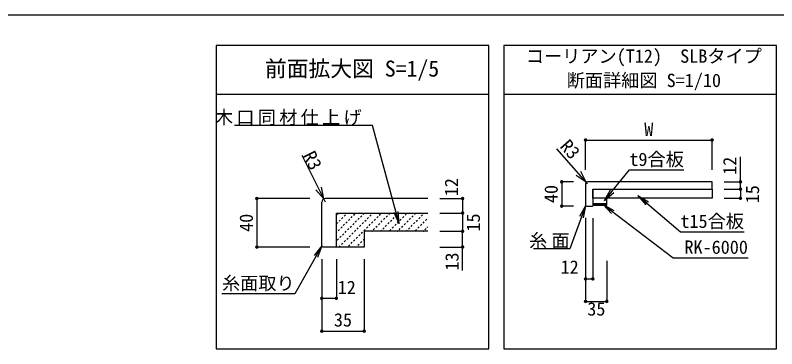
# Model space of a CAD drawing. Units: millimetres on the paper, scale 1:20, with parts at other scales. Extents: x -205 to 195, y -144 to 138.
# Drawn here: x -38.1 to 87.5, y 83.5 to 138.5 of the extents above; entities that cross this region are included whole.
import ezdxf
from ezdxf.enums import TextEntityAlignment as Align

# ---------------------------------------------------------------- set-up
doc = ezdxf.new("R2010")
doc.units = ezdxf.units.MM
for name, color, linetype in [('0-4_4', 5, 'Continuous'), ('0-5_5', 2, 'Continuous'), ('0-7_7', 5, 'Continuous'), ('0-8_8', 6, 'Continuous'), ('0-A_10', 6, 'Continuous')]:
    doc.layers.add(name, color=color, linetype=linetype)
doc.styles.add('ＭＳ ゴシック', font='')
doc.styles.get('ＭＳ ゴシック').set_extended_font_data('MS Gothic')

msp = doc.modelspace()

# ---------------------------------------------------------------- hatches: boundary and pattern name
at = {"layer": '0-5_5'}
for points in [[(2.032, 108.273, 1), (1.432, 108.273, 1)], [(35.991, 108.273, 1), (35.391, 108.273, 1)], [(35.991, 105.873, 1), (35.391, 105.873, 1)], [(35.991, 105.873, 1), (35.391, 105.873, 1)], [(35.991, 102.873, 1), (35.391, 102.873, 1)], [(35.991, 102.873, 1), (35.391, 102.873, 1)], [(2.032, 100.273, 1), (1.432, 100.273, 1)], [(35.991, 100.273, 1), (35.391, 100.273, 1)], [(12.751, 91.819, 1), (12.151, 91.819, 1)], [(15.151, 91.819, 1), (14.551, 91.819, 1)], [(12.751, 86.409, 1), (12.151, 86.409, 1)], [(19.751, 86.409, 1), (19.151, 86.409, 1)]]:
    msp.add_hatch(color=52, dxfattribs=at).paths.add_polyline_path(points)
at = {"layer": '0-8_8'}
for points in [[(56.286, 117.925, 1), (55.686, 117.925, 1)], [(77.174, 117.925, 1), (76.574, 117.925, 1)], [(52.355, 111.023, 1), (51.755, 111.023, 1)], [(81.849, 111.023, 1), (81.249, 111.023, 1)], [(81.849, 109.823, 1), (81.249, 109.823, 1)], [(81.849, 109.823, 1), (81.249, 109.823, 1)], [(81.849, 108.323, 1), (81.249, 108.323, 1)], [(52.355, 107.023, 1), (51.755, 107.023, 1)], [(56.286, 95.019, 1), (55.686, 95.019, 1)], [(57.486, 95.019, 1), (56.886, 95.019, 1)], [(56.286, 91.312, 1), (55.686, 91.312, 1)], [(59.786, 91.312, 1), (59.186, 91.312, 1)]]:
    msp.add_hatch(color=212, dxfattribs=at).paths.add_polyline_path(points)

# ---------------------------------------------------------------- linework, layer by layer
at = {"layer": '0-4_4'}
msp.add_lwpolyline([(-5, 133.5), (-5, 83.5), (40, 83.5), (40, 133.5)], close=True, dxfattribs=at)
at = {"layer": '0-5_5'}
for p, q in [((-5, 125.5), (40, 125.5)), ((12.784, 108.21), (9.219, 115.385)), ((12.784, 108.21), (12.388, 110.17)), ((10.451, 108.273), (1.732, 108.273)), ((1.732, 108.273), (1.732, 100.273)), ((29.958, 108.273), (13.051, 108.273)), ((31.958, 108.273), (35.691, 108.273)), ((35.691, 108.273), (35.691, 105.873)), ((12.451, 100.473), (12.451, 107.673)), ((14.851, 100.273), (14.851, 105.873)), ((14.851, 105.873), (29.958, 105.873)), ((15.015, 105.649), (15.228, 105.861)), ((16.571, 105.791), (16.653, 105.873)), ((17.702, 105.508), (17.915, 105.72)), ((19.258, 105.649), (19.47, 105.861)), ((20.814, 105.791), (20.896, 105.873)), ((21.945, 105.508), (22.157, 105.72)), ((23.501, 105.649), (23.713, 105.861)), ((25.245, 104.111), (24.395, 105.952)), ((25.245, 104.111), (24.716, 106.04)), ((25.245, 104.111), (25.038, 106.128)), ((25.056, 105.791), (25.139, 105.873)), ((26.188, 105.508), (26.4, 105.72)), ((27.743, 105.649), (27.955, 105.861)), ((29.299, 105.791), (29.381, 105.873)), ((31.958, 105.873), (35.691, 105.873)), ((31.958, 105.873), (35.691, 105.873)), ((35.691, 105.873), (35.691, 102.873)), ((15.298, 104.518), (15.51, 104.73)), ((15.723, 104.942), (15.935, 105.154)), ((16.147, 105.366), (16.359, 105.578)), ((16.43, 104.235), (16.642, 104.447)), ((16.854, 104.659), (17.066, 104.871)), ((17.278, 105.083), (17.49, 105.296)), ((17.985, 104.376), (18.197, 104.588)), ((18.41, 104.801), (18.622, 105.013)), ((18.834, 105.225), (19.046, 105.437)), ((19.541, 104.518), (19.753, 104.73)), ((19.965, 104.942), (20.177, 105.154)), ((20.389, 105.366), (20.602, 105.578)), ((20.672, 104.235), (20.884, 104.447)), ((21.097, 104.659), (21.309, 104.871)), ((21.521, 105.083), (21.733, 105.296)), ((22.228, 104.376), (22.44, 104.588)), ((22.652, 104.801), (22.864, 105.013)), ((23.076, 105.225), (23.289, 105.437)), ((23.784, 104.518), (23.996, 104.73)), ((24.208, 104.942), (24.42, 105.154)), ((24.632, 105.366), (24.844, 105.578)), ((24.915, 104.235), (25.127, 104.447)), ((25.339, 104.659), (25.551, 104.871)), ((25.763, 105.083), (25.976, 105.296)), ((26.471, 104.376), (26.683, 104.588)), ((26.895, 104.801), (27.107, 105.013)), ((27.319, 105.225), (27.531, 105.437)), ((28.026, 104.518), (28.238, 104.73)), ((28.45, 104.942), (28.663, 105.154)), ((28.875, 105.366), (29.087, 105.578)), ((29.158, 104.235), (29.37, 104.447)), ((29.582, 104.659), (29.794, 104.871)), ((14.874, 104.093), (15.086, 104.306)), ((15.157, 102.962), (15.369, 103.174)), ((15.581, 103.386), (15.793, 103.599)), ((16.005, 103.811), (16.218, 104.023)), ((16.713, 103.104), (16.925, 103.316)), ((17.137, 103.528), (17.349, 103.74)), ((17.561, 103.952), (17.773, 104.164)), ((18.268, 103.245), (18.48, 103.457)), ((18.692, 103.669), (18.905, 103.881)), ((19.117, 104.093), (19.329, 104.306)), ((19.4, 102.962), (19.612, 103.174)), ((19.824, 103.386), (20.036, 103.599)), ((20.248, 103.811), (20.46, 104.023)), ((20.955, 103.104), (21.167, 103.316)), ((21.379, 103.528), (21.592, 103.74)), ((21.804, 103.952), (22.016, 104.164)), ((22.511, 103.245), (22.723, 103.457)), ((22.935, 103.669), (23.147, 103.881)), ((23.359, 104.093), (23.571, 104.306)), ((23.642, 102.962), (23.854, 103.174)), ((24.066, 103.386), (24.279, 103.599)), ((24.491, 103.811), (24.703, 104.023)), ((25.198, 103.104), (25.41, 103.316)), ((25.622, 103.528), (25.834, 103.74)), ((26.046, 103.952), (26.258, 104.164)), ((26.753, 103.245), (26.966, 103.457)), ((27.178, 103.669), (27.39, 103.881)), ((27.602, 104.093), (27.814, 104.306)), ((27.885, 102.962), (28.097, 103.174)), ((28.309, 103.386), (28.521, 103.599)), ((28.733, 103.811), (28.945, 104.023)), ((29.44, 103.104), (29.653, 103.316)), ((29.865, 103.528), (29.958, 103.621)), ((14.851, 102.657), (14.945, 102.75)), ((15.44, 101.831), (15.652, 102.043)), ((15.864, 102.255), (16.076, 102.467)), ((16.288, 102.679), (16.5, 102.891)), ((16.995, 101.972), (17.207, 102.184)), ((17.42, 102.396), (17.632, 102.609)), ((17.844, 102.821), (18.056, 103.033)), ((18.127, 101.689), (18.339, 101.901)), ((18.551, 102.114), (18.763, 102.326)), ((18.975, 102.538), (19.187, 102.75)), ((29.958, 102.873), (19.451, 102.873)), ((20.724, 102.873), (20.743, 102.891)), ((22.139, 102.873), (22.299, 103.033)), ((24.967, 102.873), (24.986, 102.891)), ((26.381, 102.873), (26.541, 103.033)), ((29.21, 102.873), (29.228, 102.891)), ((31.958, 102.873), (35.691, 102.873)), ((31.958, 102.873), (35.691, 102.873)), ((35.691, 96.384), (35.691, 102.873)), ((15.015, 101.406), (15.228, 101.619)), ((15.723, 100.699), (15.935, 100.912)), ((16.147, 101.124), (16.359, 101.336)), ((16.571, 101.548), (16.783, 101.76)), ((16.854, 100.417), (17.066, 100.629)), ((17.278, 100.841), (17.49, 101.053)), ((17.702, 101.265), (17.915, 101.477)), ((18.41, 100.558), (18.622, 100.77)), ((18.834, 100.982), (19.046, 101.194)), ((19.258, 101.406), (19.451, 101.6)), ((10.451, 100.273), (1.732, 100.273)), ((12.451, 100.473), (11.178, 98.895)), ((12.451, 100.473), (11.468, 98.731)), ((12.451, 100.473), (11.759, 98.567)), ((12.451, 100.473), (12.651, 100.273)), ((15.298, 100.275), (15.51, 100.487)), ((18.124, 100.273), (18.197, 100.346)), ((31.958, 100.273), (35.691, 100.273)), ((12.451, 98.273), (12.451, 91.819)), ((12.451, 98.273), (12.451, 86.409)), ((14.851, 98.273), (14.851, 91.819)), ((19.451, 98.273), (19.451, 86.409)), ((12.451, 91.819), (14.851, 91.819)), ((12.451, 86.409), (19.451, 86.409))]:
    msp.add_line(p, q, dxfattribs=at)
for points in [[(25.245, 104.111), (20.802, 120.328), (-1.931, 120.328)], [(13.051, 107.673), (12.784, 108.21), (11.461, 109.71)], [(19.451, 102.873), (19.451, 100.273), (12.651, 100.273)], [(12.451, 100.473), (7.975, 92.543), (-4.025, 92.543)]]:
    msp.add_lwpolyline(points, dxfattribs=at)
msp.add_arc((13.051, 107.673), 0.6, 90, 180, dxfattribs=at)
at = {"layer": '0-7_7'}
for p, q in [((76.874, 111.023), (56.286, 111.023)), ((76.874, 109.823), (76.874, 111.023)), ((57.186, 109.823), (76.874, 109.823)), ((57.186, 109.823), (57.186, 107.073)), ((57.186, 108.323), (57.186, 107.423)), ((56.036, 107.023), (57.136, 107.023)), ((57.136, 107.023), (57.186, 107.073)), ((57.186, 107.423), (57.186, 107.173))]:
    msp.add_line(p, q, dxfattribs=at)
msp.add_lwpolyline([(87.5, 83.5), (87.5, 133.5), (42.5, 133.5), (42.5, 83.5)], close=True, dxfattribs=at)
msp.add_lwpolyline([(55.986, 110.723), (55.986, 107.073), (56.036, 107.023)], dxfattribs=at)
msp.add_arc((56.286, 110.723), 0.3, 90, 180, dxfattribs=at)
at = {"layer": '0-8_8'}
for p, q in [((42.5, 125.5), (87.5, 125.5)), ((55.986, 113.023), (55.986, 117.925)), ((55.986, 117.925), (76.874, 117.925)), ((76.874, 113.023), (76.874, 117.925)), ((56.088, 110.948), (51.238, 116.448)), ((81.549, 109.823), (81.549, 115.174)), ((56.088, 110.948), (55.198, 112.74)), ((53.986, 111.023), (52.055, 111.023)), ((52.055, 111.023), (52.055, 107.023)), ((78.874, 111.023), (81.549, 111.023)), ((59.115, 107.956), (60.121, 109.716)), ((59.115, 107.956), (60.38, 109.505)), ((78.874, 109.823), (81.549, 109.823)), ((78.874, 109.823), (81.549, 109.823)), ((81.549, 109.823), (81.549, 108.323)), ((59.115, 107.956), (60.638, 109.294)), ((64.619, 108.784), (65.922, 107.231)), ((64.619, 108.784), (66.355, 107.737)), ((64.619, 108.784), (66.139, 107.484)), ((78.875, 108.323), (81.549, 108.323)), ((53.986, 107.023), (52.055, 107.023)), ((55.986, 107.073), (54.984, 105.311)), ((55.986, 107.073), (55.297, 105.196)), ((55.986, 107.073), (55.61, 105.081)), ((58.883, 107.265), (60.275, 105.79)), ((58.883, 107.265), (60.678, 106.321)), ((58.883, 107.265), (60.476, 106.056)), ((55.986, 105.073), (55.986, 95.019)), ((57.186, 105.023), (57.186, 95.019)), ((55.986, 97.666), (55.986, 91.312)), ((59.486, 98.016), (59.486, 91.312)), ((55.986, 95.019), (57.186, 95.019)), ((55.986, 91.312), (59.486, 91.312))]:
    msp.add_line(p, q, dxfattribs=at)
for points in [[(56.286, 110.723), (56.088, 110.948), (54.422, 112.055)], [(59.115, 107.956), (63.219, 112.984), (72.219, 112.984)], [(57.186, 107.173), (59.486, 107.173), (59.486, 107.423), (57.186, 107.423), (59.486, 107.423), (59.486, 108.323), (57.186, 108.323)], [(64.619, 108.784), (71.645, 102.775), (82.145, 102.775)], [(55.986, 107.073), (53.389, 99.995), (47.389, 99.995)], [(58.883, 107.265), (70.442, 98.496), (82.813, 98.496)]]:
    msp.add_lwpolyline(points, dxfattribs=at)
msp.add_lwpolyline([(76.875, 109.823), (76.875, 108.323), (57.186, 108.323), (57.186, 109.823)], close=True, dxfattribs=at)
at = {"layer": '0-A_10'}
msp.add_line((195, 138.5), (-205, 138.5), dxfattribs=at)

# ---------------------------------------------------------------- texts
at = {"layer": '0-5_5', "style": 'ＭＳ ゴシック'}
for s, height, p in [('前面拡大図 S=1/5', 2.639, (3.058, 127.589)), ('糸面取り', 2.199, (-4.025, 92.543)), ('12', 2.199, (15.072, 91.854)), ('35', 2.199, (14.451, 86.509))]:
    msp.add_text(s, height=height, dxfattribs=at).set_placement(p, align=Align.BOTTOM_LEFT)
for s, rotation, p in [('R3', 296.426, (8.693, 115.124)), ('12', 90, (35.595, 108.65)), ('40', 90, (1.732, 102.773)), ('15', 90, (39.213, 102.823)), ('13', 90, (35.691, 96.384))]:
    msp.add_text(s, height=2.199, rotation=rotation, dxfattribs=at).set_placement(p, align=Align.BOTTOM_LEFT)
at = {"layer": '0-5_5', "insert": (-5.202, 120.328), "char_height": 2.199, "attachment_point": 7, "style": 'ＭＳ ゴシック'}
msp.add_mtext('\\T1.18;木口同材仕上げ', dxfattribs=at)
at = {"layer": '0-8_8', "style": 'ＭＳ ゴシック'}
for s, p in [('コーリアン(T12)\u3000SLBタイプ', (46.125, 130)), ('断面詳細図 S=1/10', (52.875, 126)), ('W', (65.68, 117.925)), ('t9合板', (63.219, 112.984)), ('t15合板', (71.645, 102.775)), ('RK-6000', (72.313, 98.496)), ('12', (51.861, 95.219)), ('35', (56.273, 88.312))]:
    msp.add_text(s, height=2.199, dxfattribs=at).set_placement(p, align=Align.BOTTOM_LEFT)
for s, rotation, p in [('R3', 311.409, (51.138, 116.36)), ('12', 90, (81.549, 112.174)), ('40', 90, (52.055, 107.523)), ('15', 90, (85.287, 107.485))]:
    msp.add_text(s, height=2.199, rotation=rotation, dxfattribs=at).set_placement(p, align=Align.BOTTOM_LEFT)
at = {"layer": '0-8_8', "insert": (46.654, 99.995), "char_height": 2.199, "attachment_point": 7, "style": 'ＭＳ ゴシック'}
msp.add_mtext('\\T1.24;糸面', dxfattribs=at)

doc.saveas('drawing.dxf')
